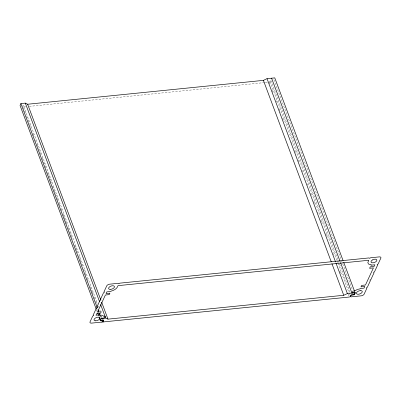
<?xml version="1.0" encoding="UTF-8"?>
<svg xmlns="http://www.w3.org/2000/svg" width="401" height="401" viewBox="0 0 401 401"><rect width="100%" height="100%" fill="white"/><g stroke="black" fill="none" stroke-linecap="round" stroke-linejoin="round"><path stroke-width="0.3" stroke-dasharray="2 1.5" d="M22.516 106.611L23.218 105.102L97.438 303.607M265.352 82.496L269.086 82.12L270.038 81.558L270.735 80.05L350.208 292.61M25.544 106.766L23.052 107.017L24.366 110.531M29.283 106.39L264.725 82.561M273.908 79.729L341.341 260.084M341.562 260.67L352.504 289.948M270.038 81.558L336.81 260.154M337.03 260.74L337.687 262.5M337.908 263.081L349.948 295.291M269.086 82.12L269.963 84.461M272.154 90.315L272.81 92.075M276.094 100.857L276.53 102.029M279.156 109.052L280.469 112.566M282.66 118.425L283.317 120.18M291.637 142.43L292.073 143.603M294.7 150.631L296.018 154.144M298.204 159.999L298.86 161.753M302.143 170.54L302.585 171.708M307.181 184.009L307.617 185.177M310.685 193.377L311.562 195.718M313.747 201.573L314.404 203.332M317.692 212.114L318.128 213.287M320.755 220.309L322.068 223.823M325.792 233.778L327.106 237.292M333.236 253.688L333.672 254.861M339.802 271.256L340.459 273.011M348.339 294.093L349.216 296.434M98.31 305.948L98.751 307.121M99.844 310.048L100.28 311.221M24.586 111.117L25.679 114.044M26.556 116.385L27.213 118.145M28.09 120.485L29.403 123.999M29.619 124.586L30.932 128.099M33.123 133.954L34.22 136.881M35.534 140.395L35.97 141.568M37.062 144.495L37.719 146.25M38.596 148.596L39.91 152.109M40.13 152.691L41.223 155.618M42.1 157.964L42.757 159.718M43.634 162.064L44.947 165.573M45.163 166.159L46.481 169.673M47.574 172.6L50.421 180.214M50.636 180.801L51.513 183.142M52.611 186.069L53.268 187.828M54.14 190.169L55.453 193.683M55.674 194.269L56.987 197.783M57.208 198.365L58.3 201.297M59.178 203.638L60.27 206.565M61.147 208.906L62.025 211.247M63.117 214.179L65.964 221.788M66.185 222.375L67.278 225.302M68.155 227.643L68.812 229.402M69.684 231.743L70.997 235.257M71.218 235.843L72.531 239.357M74.721 245.211L77.568 252.825M78.661 255.753L79.318 257.507M80.195 259.853L81.508 263.367M81.729 263.948L82.822 266.876M83.699 269.221L84.355 270.976M85.228 273.317L86.325 276.249M87.202 278.59L88.075 280.931M90.265 286.785L92.014 291.472M92.235 292.058L93.112 294.399M94.205 297.326L94.862 299.086M95.739 301.427L97.052 304.94M97.273 305.527L98.145 307.868M101.212 316.063L101.648 317.236M100.676 315.657L101.333 317.412M100.165 315.547L100.821 317.301M96.456 309.783L97.112 311.542"/><path stroke-width="0.6" d="M343.076 260.575L274.77 77.879L267.026 78.661L263.402 80.375L27.639 104.235L25.323 103.122L20.907 103.573L20.05 105.423L96.24 309.196M103.403 321.923L102.867 321.512L103.568 320.003L100.4 320.324L101.258 318.474L105.674 318.028L107.989 319.136L343.752 295.276L347.376 293.562L355.116 292.78L354.258 294.63L351.086 294.951L350.384 296.459L349.436 297.021L91.629 323.111A2.501 1.273 -20.5 0 1 90.024 321.883L92.736 316.043L93.724 315.477L93.187 315.071L96.35 308.254L97.338 307.692L96.801 307.281L99.964 300.469L100.952 299.903L100.415 299.492L103.578 292.68L104.566 292.118L104.029 291.707L106.741 285.868A2.501 1.273 -20.5 0 1 109.704 284.174L118.35 283.301L118.886 283.707L119.874 283.146L369.07 257.923L369.602 258.334L370.589 257.773L379.246 256.896A2.501 1.273 -20.5 0 1 380.855 258.124L378.143 263.963L377.156 264.53L377.692 264.936L374.529 271.753L373.542 272.314L374.078 272.725L370.915 279.537L369.928 280.104L370.459 280.515L367.301 287.327L366.313 287.893L366.845 288.299L364.138 294.144A2.501 1.273 -20.5 0 1 361.176 295.833L350.995 296.86L350.384 296.459M350.459 296.454L351.07 295.136L354.399 294.8L355.436 292.565L352.108 292.9L352.945 291.101L354.745 290.915L357.361 289.457L360.063 288.85L360.223 288.504L364.028 288.124L364.795 286.469L360.99 286.85L361.672 285.392L365.471 285.006L373.406 267.913L369.597 268.299L370.273 266.84L374.083 266.454L374.85 264.8L371.04 265.186L371.231 264.78L368.684 264.169L367.812 262.7L368.719 260.279L118.009 285.652L117.403 286.966A6.411 3.263 -20.5 0 1 111.378 291.026L110.656 291.502L106.851 291.883L106.085 293.542L109.889 293.156L109.212 294.615L105.403 295.001L97.453 312.133L101.258 311.747L100.581 313.206L96.771 313.592L96.004 315.246L99.814 314.86L99.648 315.216L100.867 315.141A5.489 2.792 -20.5 0 1 103.423 316.183L105.273 316.163L104.44 317.968L101.117 318.304L100.08 320.539L103.398 320.204L102.791 321.517L101.804 322.083M343.732 262.329L354.679 291.607M271.597 78.2L340.123 261.482M340.559 262.65L351.943 293.101M267.026 78.661L335.552 261.943M335.993 263.116L347.376 293.562M263.402 80.375L331.271 261.898M331.928 263.652L343.752 295.276M27.639 104.235L100.761 299.813M101.638 302.159L107.989 319.136M25.323 103.122L99.543 301.632M100.636 304.56L105.674 318.028M102.21 319.752L102.867 321.512M20.907 103.573L97.318 307.933M97.974 309.692L98.846 312.033M99.288 313.201L100.165 315.547M97.774 313.296L98.646 315.637M99.087 316.81L100.4 320.324M372.634 259.873L371.993 260.284A3.083 1.569 -20.5 0 0 372.98 262.815L373.732 262.7A3.083 1.569 -20.5 0 0 376.81 259.918A3.083 1.569 -20.5 0 0 372.634 259.873M360.775 290.63L360.063 290.66A3.083 1.569 -20.5 0 0 356.504 293.647L356.805 293.963A3.083 1.569 -20.5 0 0 361.436 293.036A3.083 1.569 -20.5 0 0 360.775 290.63M95.413 320.815A3.083 1.569 -20.5 0 0 99.884 318.259A3.083 1.569 -20.5 0 0 95.548 317.933A3.083 1.569 -20.5 0 0 95.413 320.815M110.1 289.382A3.083 1.569 -20.5 0 0 114.48 286.755A3.083 1.569 -20.5 0 0 110.044 286.545A3.083 1.569 -20.5 0 0 110.1 289.382"/></g></svg>
